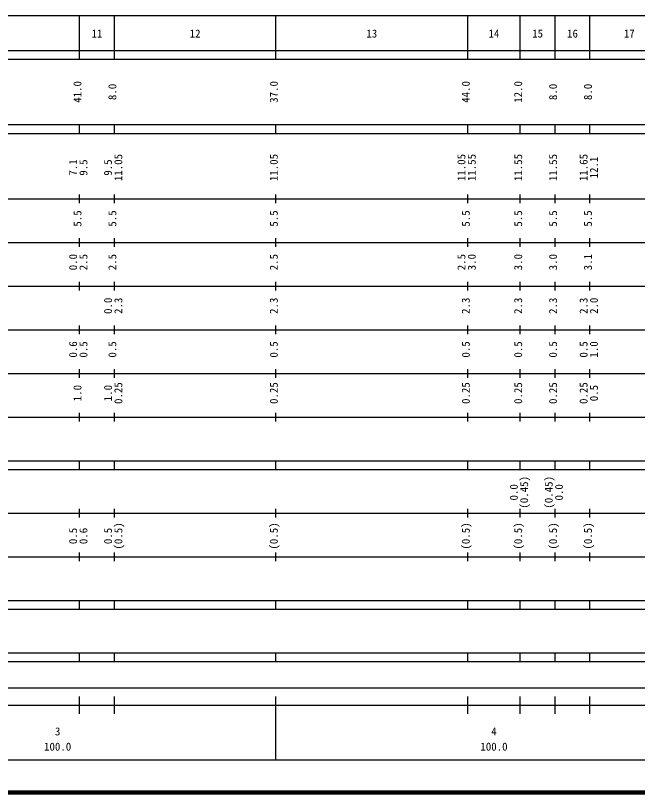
# Model space of a CAD drawing. Units: millimetres on the paper, enlarged 1000 times. Extents: x 40000 to 680000, y 20000 to 380000.
# Drawn here: x 308350 to 450886, y 20000 to 198000 of the extents above; entities that cross this region are included whole.
import ezdxf
from ezdxf.enums import TextEntityAlignment as Align

# ---------------------------------------------------------------- set-up
doc = ezdxf.new("R2010")
doc.units = ezdxf.units.MM
doc.header["$LTSCALE"] = 1000
doc.layers.add('M-TTL', color=2, linetype='Continuous', lineweight=140)
doc.layers.add('M-TTL-BAND', color=7, linetype='Continuous', lineweight=25)
doc.styles.add('ＭＳ ゴシック', font='')
doc.styles.get('ＭＳ ゴシック').set_extended_font_data('MS Gothic')

msp = doc.modelspace()

# ---------------------------------------------------------------- linework, layer by layer
at = {"layer": 'M-TTL'}
msp.add_line((40000, 20000), (680000, 20000), dxfattribs=at)
at = {"layer": 'M-TTL-BAND'}
for p, q in [((68000, 198000), (579000, 198000)), ((323000, 188000), (323000, 198000)), ((331000, 188000), (331000, 198000)), ((368000, 188000), (368000, 198000)), ((412000, 188000), (412000, 198000)), ((424000, 188000), (424000, 198000)), ((432000, 188000), (432000, 198000)), ((440000, 188000), (440000, 198000)), ((40000, 190000), (579000, 190000)), ((40000, 188000), (579000, 188000)), ((40000, 173000), (579000, 173000)), ((323000, 171000), (323000, 173000)), ((331000, 171000), (331000, 173000)), ((368000, 171000), (368000, 173000)), ((412000, 171000), (412000, 173000)), ((424000, 171000), (424000, 173000)), ((432000, 171000), (432000, 173000)), ((440000, 171000), (440000, 173000)), ((40000, 171000), (579000, 171000)), ((323000, 155000), (323000, 157000)), ((331000, 155000), (331000, 157000)), ((368000, 155000), (368000, 157000)), ((412000, 155000), (412000, 157000)), ((424000, 155000), (424000, 157000)), ((432000, 155000), (432000, 157000)), ((440000, 155000), (440000, 157000)), ((40000, 156000), (579000, 156000)), ((46000, 146000), (579000, 146000)), ((323000, 145000), (323000, 147000)), ((331000, 145000), (331000, 147000)), ((368000, 145000), (368000, 147000)), ((412000, 145000), (412000, 147000)), ((424000, 145000), (424000, 147000)), ((432000, 145000), (432000, 147000)), ((440000, 145000), (440000, 147000)), ((52000, 136000), (579000, 136000)), ((323000, 135000), (323000, 137000)), ((331000, 135000), (331000, 137000)), ((368000, 135000), (368000, 137000)), ((412000, 135000), (412000, 137000)), ((424000, 135000), (424000, 137000)), ((432000, 135000), (432000, 137000)), ((440000, 135000), (440000, 137000)), ((323000, 125000), (323000, 127000)), ((331000, 125000), (331000, 127000)), ((368000, 125000), (368000, 127000)), ((412000, 125000), (412000, 127000)), ((424000, 125000), (424000, 127000)), ((432000, 125000), (432000, 127000)), ((440000, 125000), (440000, 127000)), ((46000, 126000), (579000, 126000)), ((52000, 116000), (579000, 116000)), ((323000, 115000), (323000, 117000)), ((331000, 115000), (331000, 117000)), ((368000, 115000), (368000, 117000)), ((412000, 115000), (412000, 117000)), ((424000, 115000), (424000, 117000)), ((432000, 115000), (432000, 117000)), ((440000, 115000), (440000, 117000)), ((323000, 105000), (323000, 107000)), ((331000, 105000), (331000, 107000)), ((368000, 105000), (368000, 107000)), ((412000, 105000), (412000, 107000)), ((424000, 105000), (424000, 107000)), ((432000, 105000), (432000, 107000)), ((440000, 105000), (440000, 107000)), ((46000, 106000), (579000, 106000)), ((40000, 96000), (579000, 96000)), ((323000, 94000), (323000, 96000)), ((331000, 94000), (331000, 96000)), ((368000, 94000), (368000, 96000)), ((412000, 94000), (412000, 96000)), ((424000, 94000), (424000, 96000)), ((432000, 94000), (432000, 96000)), ((440000, 94000), (440000, 96000)), ((40000, 94000), (579000, 94000)), ((49000, 84000), (579000, 84000)), ((323000, 83000), (323000, 85000)), ((331000, 83000), (331000, 85000)), ((368000, 83000), (368000, 85000)), ((412000, 83000), (412000, 85000)), ((424000, 83000), (424000, 85000)), ((432000, 83000), (432000, 85000)), ((440000, 83000), (440000, 85000)), ((323000, 73000), (323000, 75000)), ((331000, 73000), (331000, 75000)), ((368000, 73000), (368000, 75000)), ((412000, 73000), (412000, 75000)), ((424000, 73000), (424000, 75000)), ((432000, 73000), (432000, 75000)), ((440000, 73000), (440000, 75000)), ((40000, 74000), (579000, 74000)), ((40000, 64000), (579000, 64000)), ((323000, 62000), (323000, 64000)), ((331000, 62000), (331000, 64000)), ((368000, 62000), (368000, 64000)), ((412000, 62000), (412000, 64000)), ((424000, 62000), (424000, 64000)), ((432000, 62000), (432000, 64000)), ((440000, 62000), (440000, 64000)), ((40000, 62000), (579000, 62000)), ((40000, 52000), (579000, 52000)), ((323000, 50000), (323000, 52000)), ((331000, 50000), (331000, 52000)), ((368000, 50000), (368000, 52000)), ((412000, 50000), (412000, 52000)), ((424000, 50000), (424000, 52000)), ((432000, 50000), (432000, 52000)), ((440000, 50000), (440000, 52000)), ((40000, 50000), (579000, 50000)), ((71000, 44000), (565000, 44000)), ((323000, 38000), (323000, 42000)), ((331000, 38000), (331000, 42000)), ((368000, 27500), (368000, 42000)), ((412000, 38000), (412000, 42000)), ((424000, 38000), (424000, 42000)), ((432000, 38000), (432000, 42000)), ((440000, 38000), (440000, 42000)), ((40000, 40000), (579000, 40000)), ((68000, 27500), (579000, 27500))]:
    msp.add_line(p, q, dxfattribs=at)

# ---------------------------------------------------------------- texts
at = {"layer": 'M-TTL-BAND', "style": 'ＭＳ ゴシック'}
for s, p in [('11', (327000, 192405)), ('12', (349500, 192405)), ('13', (390000, 192405)), ('14', (418000, 192405)), ('15', (428000, 192405)), ('16', (436000, 192405)), ('17', (449000, 192405)), ('3', (318000, 32523)), ('4', (418000, 32523)), ('100.0', (318000, 29033)), ('100.0', (418000, 29033))]:
    msp.add_text(s, height=1833, dxfattribs=at).set_placement(p, align=Align.BOTTOM_CENTER)
for s, p in [('41.0', (324000, 180500)), ('8.0', (332000, 180500)), ('37.0', (369000, 180500)), ('44.0', (413000, 180500)), ('12.0', (425000, 180500)), ('8.0', (433000, 180500)), ('8.0', (441000, 180500)), ('11.05', (333370, 163174)), ('11.05', (369000, 163174)), ('11.05', (412000, 163174)), ('11.55', (414370, 163174)), ('11.55', (425000, 163174)), ('11.55', (433000, 163174)), ('11.65', (440000, 163174)), ('12.1', (442370, 163174)), ('7.1', (323000, 163174)), ('9.5', (325370, 163174)), ('9.5', (331000, 163174)), ('5.5', (324000, 151500)), ('5.5', (332000, 151500)), ('5.5', (369000, 151500)), ('5.5', (413000, 151500)), ('5.5', (425000, 151500)), ('5.5', (433000, 151500)), ('5.5', (441000, 151500)), ('0.0', (323000, 141500)), ('2.5', (325370, 141500)), ('2.5', (332000, 141500)), ('2.5', (369000, 141500)), ('2.5', (412000, 141500)), ('3.0', (414370, 141500)), ('3.0', (425000, 141500)), ('3.0', (433000, 141500)), ('3.1', (441000, 141500)), ('0.0', (331000, 131500)), ('2.3', (333370, 131500)), ('2.3', (369000, 131500)), ('2.3', (413000, 131500)), ('2.3', (425000, 131500)), ('2.3', (433000, 131500)), ('2.3', (440000, 131500)), ('2.0', (442370, 131500)), ('0.6', (323000, 121500)), ('0.5', (325370, 121500)), ('0.5', (332000, 121500)), ('0.5', (369000, 121500)), ('0.5', (413000, 121500)), ('0.5', (425000, 121500)), ('0.5', (433000, 121500)), ('0.5', (440000, 121500)), ('1.0', (442370, 121500)), ('1.0', (324000, 111500)), ('1.0', (331000, 111500)), ('0.25', (333370, 111500)), ('0.25', (369000, 111500)), ('0.25', (413000, 111500)), ('0.25', (425000, 111500)), ('0.25', (433000, 111500)), ('0.25', (440000, 111500)), ('0.5', (442370, 111500)), ('(0.45)', (426370, 88764)), ('(0.45)', (432000, 88764)), ('0.0', (424000, 88764)), ('0.0', (434370, 88764)), ('0.5', (323000, 78764)), ('0.6', (325370, 78764)), ('0.5', (331000, 78764)), ('(0.5)', (333370, 78764)), ('(0.5)', (369000, 78764)), ('(0.5)', (413000, 78764)), ('(0.5)', (425000, 78764)), ('(0.5)', (433000, 78764)), ('(0.5)', (441000, 78764))]:
    msp.add_text(s, height=1833, rotation=90, dxfattribs=at).set_placement(p, align=Align.BOTTOM_CENTER)

doc.saveas('drawing.dxf')
